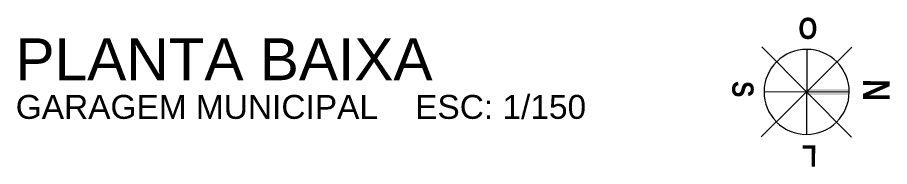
# Model space of a CAD drawing. Header units: metres. Extents: x 1186 to 11427, y -5173 to 11421.
# Drawn here: x 1410.28 to 1422.24, y 1431.21 to 1433.26 of the extents above; entities that cross this region are included whole.
import ezdxf

# ---------------------------------------------------------------- set-up
doc = ezdxf.new("R2010")
doc.units = ezdxf.units.M
doc.header["$LTSCALE"] = 8
doc.layers.add('KIRYA - SÍMBOLO', color=7, linetype='Continuous', lineweight=5)
doc.layers.add('KIRYA - TEXTO', color=7, linetype='Continuous')
doc.styles.add('EA_140_1-75', font='swissl.ttf', dxfattribs={"height": 0.263})
doc.styles.add('EA_80_1-75', font='swissl.ttf', dxfattribs={"height": 0.15})
doc.styles.add('TECHNIC_BOLD', font='techb___.ttf')

msp = doc.modelspace()

# ---------------------------------------------------------------- linework, layer by layer
at = {"layer": 'KIRYA - SÍMBOLO'}
for p, q in [((1421.726, 1432.853), (1420.483, 1431.622)), ((1420.489, 1432.858), (1421.72, 1431.616)), ((1421.107, 1432.821), (1421.101, 1431.654)), ((1421.687, 1432.235), (1420.521, 1432.24))]:
    msp.add_line(p, q, dxfattribs=at)
at = {"layer": 'KIRYA - SÍMBOLO', "color": 12}
for start, end in [(89.8048, 134.7323), (44.784, 89.8054)]:
    msp.add_arc((1421.105, 1432.237), 0.584, start, end, dxfattribs=at)
at = {"layer": 'KIRYA - SÍMBOLO', "color": 32}
for centre, start, end in [((1421.104, 1432.237), 134.7323, 179.6591), ((1421.104, 1432.238), 359.66, 44.6805), ((1421.104, 1432.238), 314.7323, 359.6591)]:
    msp.add_arc(centre, 0.584, start, end, dxfattribs=at)
at = {"layer": 'KIRYA - SÍMBOLO', "color": 152}
for centre, start, end in [((1421.104, 1432.237), 179.7064, 224.6805), ((1421.103, 1432.237), 224.784, 269.8054), ((1421.103, 1432.237), 269.8064, 314.7323)]:
    msp.add_arc(centre, 0.584, start, end, dxfattribs=at)
at = {"layer": 'KIRYA - SÍMBOLO'}
msp.add_solid([(1421.105, 1432.279), (1421.687, 1432.276), (1421.104, 1432.196), (1421.686, 1432.193)], dxfattribs=at)

# ---------------------------------------------------------------- texts
at = {"layer": 'KIRYA - SÍMBOLO', "style": 'TECHNIC_BOLD'}
for s, rotation, p in [('O', 179.7323, (1421.252, 1433.256)), ('S', 269.7323, (1420.085, 1432.386)), ('L', 179.7323, (1421.244, 1431.502))]:
    msp.add_text(s, height=0.292, rotation=rotation, dxfattribs=at).set_placement(p)
at = {"layer": 'KIRYA - SÍMBOLO', "color": 240, "true_color": 0xed1f24, "style": 'TECHNIC_BOLD'}
msp.add_text('N', height=0.365, rotation=269.7323, dxfattribs=at).set_placement((1421.877, 1432.413))
at = {"layer": 'KIRYA - TEXTO', "attachment_point": 1}
for s, insert, char_height, width, style in [('{\\fArial|b0|i0|c0|p34;PLANTA BAIXA}', (1410.257, 1432.973), 0.57543, 25.7778, 'EA_140_1-75'), ('\\pxt13;{\\fArial|b0|i0|c0|p34;GARAGEM MUNICIPAL    ESC: 1/150}', (1410.26, 1432.195), 0.32819, 24.52347, 'EA_80_1-75')]:
    msp.add_mtext(s, dxfattribs=dict(at, insert=insert, char_height=char_height, width=width, style=style))

doc.saveas('drawing.dxf')
